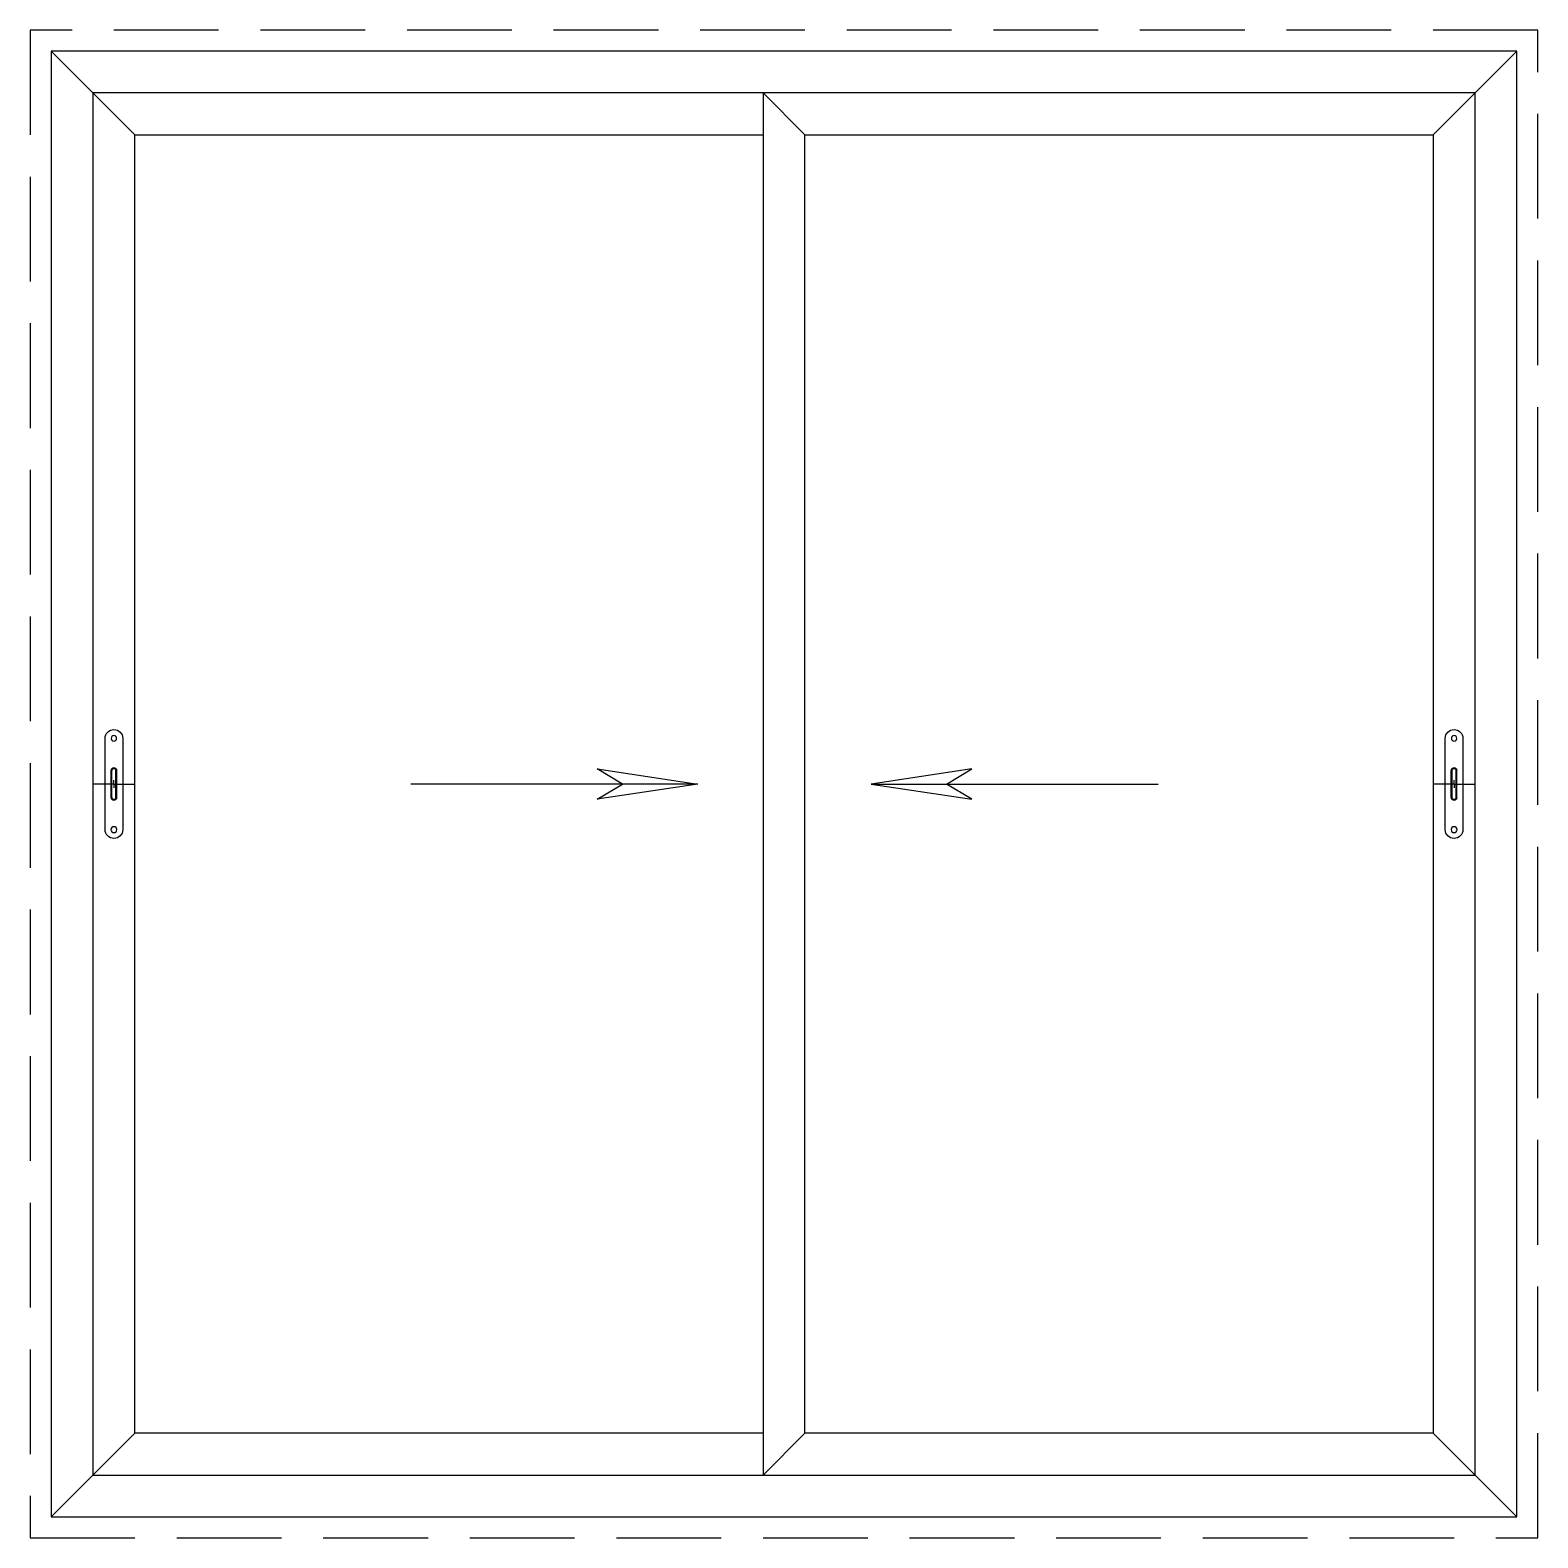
# Model space of a CAD drawing. Header units: millimetres. Extents: x 0 to 1800, y 0 to 1800.
import ezdxf

# ---------------------------------------------------------------- set-up
doc = ezdxf.new("R2010")
doc.units = ezdxf.units.MM
doc.linetypes.add('DASH', pattern=[0.35, 0.25, -0.1])
for name, color, linetype in [('Sunac_Gridline_Glass', 134, 'Continuous'), ('Sunac_Hardware', 13, 'Continuous'), ('Sunac_Wall', 2, 'DASH')]:
    doc.layers.add(name, color=color, linetype=linetype)

# ---------------------------------------------------------------- blocks, each defined once
blk = doc.blocks.new('GS')
at = {"layer": 'Sunac_Hardware', "ltscale": 0.05}
for p, q in [((-25, 0), (-50, 0)), ((-28.3, -16.3), (-28.3, 16.3)), ((-27.3, -16.3), (-27.3, 16.3)), ((-25, 0), (-25, 4.6)), ((-25, 0), (0, 0)), ((-25, 0), (-25, -4.6)), ((-22.7, -16.3), (-22.7, 16.3)), ((-21.7, -16.3), (-21.7, 16.3))]:
    blk.add_line(p, q, dxfattribs=at)
for points in [[(-35.5, 54.5), (-35.5, -54.5)], [(-14.5, -54.5), (-14.5, 54.5)]]:
    blk.add_lwpolyline(points, dxfattribs=at)
for centre, radius in [((-25, 54.5), 3.27), ((-25, -54.5), 3.56)]:
    blk.add_circle(centre, radius, dxfattribs=at)
for centre, radius, start, end in [((-25, 54.5), 10.5, 0, 180), ((-25, 16.3), 3.27, 0, 180), ((-25, 16.3), 2.27, 0, 180), ((-25, -16.3), 3.27, 180, 0), ((-25, -16.3), 2.27, 180, 0), ((-25, -54.5), 10.5, 180, 0)]:
    blk.add_arc(centre, radius, start, end, dxfattribs=at)
blk = doc.blocks.new('TL')
at = {"layer": 'Sunac_Gridline_Glass'}
for points in [[(-248.6, 17.5), (-128.6, -0.5), (-248.6, -18.8), (-218.5, -0.5), (-248.6, 17.5)], [(198.6, 17.5), (78.6, -0.5), (198.6, -18.8), (168.5, -0.5), (198.6, 17.5)], [(-128.6, -0.5), (-471.2, -0.5)], [(78.6, -0.5), (421.2, -0.5)]]:
    blk.add_lwpolyline(points, dxfattribs=at)

msp = doc.modelspace()

# ---------------------------------------------------------------- linework, layer by layer
at = {"layer": 'Sunac_Gridline_Glass', "ltscale": 500}
for p, q in [((125, 1675), (25, 1775)), ((1675, 1675), (1775, 1775)), ((875, 1725), (875, 75)), ((925, 1675), (875, 1725)), ((125, 125), (25, 25)), ((925, 125), (875, 75)), ((1775, 25), (1675, 125))]:
    msp.add_line(p, q, dxfattribs=at)
for points in [[(1775, 1775), (25, 1775), (25, 25), (1775, 25)], [(1725, 1725), (75, 1725), (75, 75), (1725, 75)], [(125, 1675), (875, 1675), (875, 125), (125, 125)], [(925, 1675), (1675, 1675), (1675, 125), (925, 125)]]:
    msp.add_lwpolyline(points, close=True, dxfattribs=at)
at = {"layer": 'Sunac_Wall', "lineweight": -3, "ltscale": 500}
msp.add_lwpolyline([(1800, 1800), (0, 1800), (0, 0), (1800, 0)], close=True, dxfattribs=at)

# ---------------------------------------------------------------- block references
at = {"layer": 'Sunac_Gridline_Glass', "color": 1}
msp.add_blockref('TL', (925.6, 900.5), dxfattribs=at)
at = {"layer": 'Sunac_Hardware', "extrusion": (0, 0, -1), "zscale": -1}
for p in [(-75, 900), (-1675, 900)]:
    msp.add_blockref('GS', p, dxfattribs=at)

doc.saveas('drawing.dxf')
